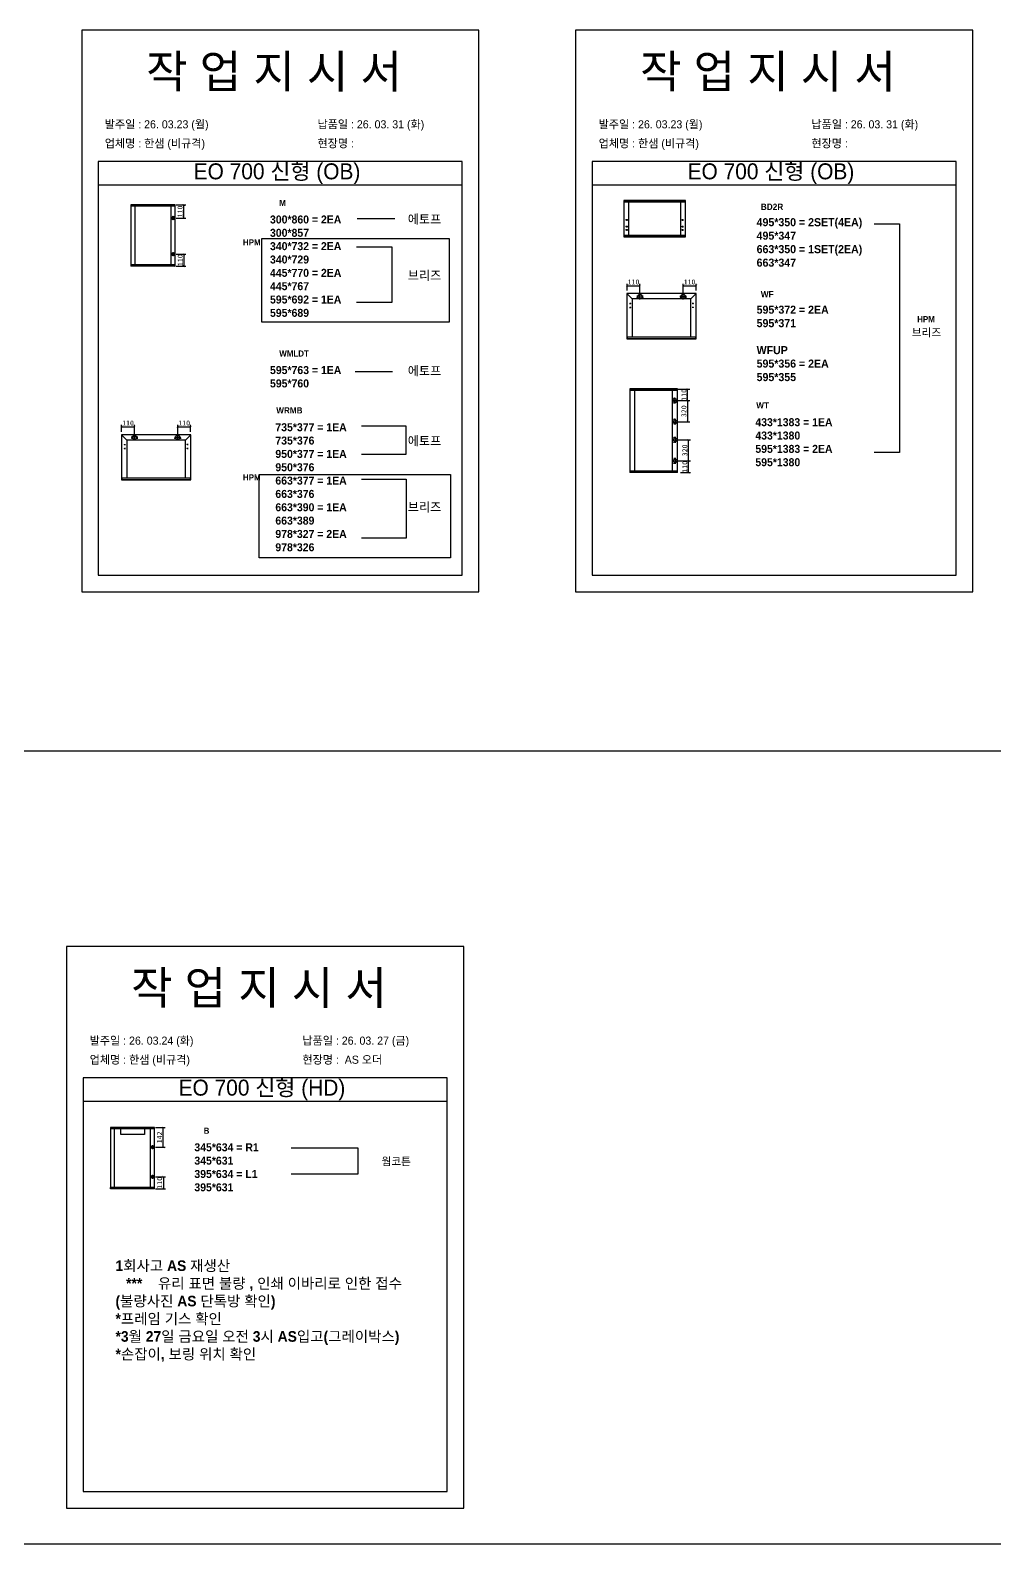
# Model space of a CAD drawing. Header units: millimetres. Extents: x -44117 to 256353, y -2095463 to 65325.
# Drawn here: x 115796 to 120606, y -813426 to -805875 of the extents above; entities that cross this region are included whole.
import ezdxf

# ---------------------------------------------------------------- set-up
doc = ezdxf.new("R2010")
doc.units = ezdxf.units.MM
doc.header["$LTSCALE"] = 10
doc.layers.add('Layer1', color=7, linetype='Continuous', lineweight=70)
doc.styles.add('MtX_Gulim', font='')
doc.styles.get('MtX_Gulim').set_extended_font_data('Gulim', bold=True)
doc.dimstyles.new('ISO-25', dxfattribs={"dimtxt": 2.5, "dimasz": 2.5, "dimexe": 1, "dimexo": 1, "dimtad": 1, "dimtxsty": 'Standard', "dimblk": 'ARCHTICK', "dimcen": 2.5, "dimadec": 0, "dimazin": 0, "dimtfac": 1, "dimtmove": 0, "dimatfit": 3, "dimfxl": 0, "dimarcsym": 0})

# ---------------------------------------------------------------- blocks, each defined once
blk = doc.blocks.new('_ArchTick')
at = {"color": 0, "linetype": 'ByBlock', "const_width": 0.15}
blk.add_lwpolyline([(-0.5, -0.5), (0.5, 0.5)], dxfattribs=at)
blk = doc.blocks.new('*D5365')
at = {"color": 0, "lineweight": -2}
for p, q in [((116523.3, -806746.1), (116571.5, -806746.1)), ((116561.5, -806811.7), (116561.5, -806746.1)), ((116523.3, -806811.7), (116571.5, -806811.7))]:
    blk.add_line(p, q, dxfattribs=at)
at = {"layer": 'Defpoints', "color": 0}
for p in [(116508.3, -806746.1), (116561.5, -806746.1), (116508.3, -806811.7)]:
    blk.add_point(p, dxfattribs=at)
at = {"color": 0, "lineweight": -2, "xscale": 10, "yscale": 10, "zscale": 10}
for p, rotation in [((116561.5, -806746.1), 90), ((116561.5, -806811.7), 270)]:
    blk.add_blockref('_ArchTick', p, dxfattribs=dict(at, rotation=rotation))
at = {"color": 0, "insert": (116542.7, -806778.9), "char_height": 25, "attachment_point": 5, "rotation": 90}
blk.add_mtext('110', dxfattribs=at)
blk = doc.blocks.new('*D5366')
at = {"color": 0, "lineweight": -2}
for p, q in [((116523.3, -806991.8), (116572.3, -806991.8)), ((116523.3, -807051.5), (116572.3, -807051.5)), ((116562.3, -806991.8), (116562.3, -807051.5))]:
    blk.add_line(p, q, dxfattribs=at)
at = {"layer": 'Defpoints', "color": 0}
for p in [(116508.3, -806991.8), (116508.3, -807051.5), (116562.3, -807051.5)]:
    blk.add_point(p, dxfattribs=at)
at = {"color": 0, "lineweight": -2, "xscale": 10, "yscale": 10, "zscale": 10}
for p, rotation in [((116562.3, -806991.8), 90), ((116562.3, -807051.5), 270)]:
    blk.add_blockref('_ArchTick', p, dxfattribs=dict(at, rotation=rotation))
at = {"color": 0, "insert": (116543.6, -807021.7), "char_height": 25, "attachment_point": 5, "rotation": 90}
blk.add_mtext('110', dxfattribs=at)
blk = doc.blocks.new('*D5367')
at = {"color": 0, "lineweight": -2}
for p, q in [((116251.2, -807877.7), (116251.2, -807843.1)), ((116251.2, -807853.1), (116315.7, -807853.1)), ((116315.7, -807890.4), (116315.7, -807843.1))]:
    blk.add_line(p, q, dxfattribs=at)
at = {"layer": 'Defpoints', "color": 0}
for p in [(116315.7, -807853.1), (116251.2, -807892.7), (116315.7, -807905.4)]:
    blk.add_point(p, dxfattribs=at)
at = {"color": 0, "lineweight": -2, "xscale": 10, "yscale": 10, "zscale": 10, "rotation": 180}
blk.add_blockref('_ArchTick', (116251.2, -807853.1), dxfattribs=at)
at = {"color": 0, "lineweight": -2, "xscale": 10, "yscale": 10, "zscale": 10}
blk.add_blockref('_ArchTick', (116315.7, -807853.1), dxfattribs=at)
at = {"color": 0, "insert": (116283.5, -807834.3), "char_height": 25, "attachment_point": 5}
blk.add_mtext('110', dxfattribs=at)
blk = doc.blocks.new('*D5368')
at = {"color": 0, "lineweight": -2}
for p, q in [((116531.3, -807890.4), (116531.3, -807843.1)), ((116531.3, -807853.1), (116595.8, -807853.1)), ((116595.8, -807877.7), (116595.8, -807843.1))]:
    blk.add_line(p, q, dxfattribs=at)
at = {"layer": 'Defpoints', "color": 0}
for p in [(116595.8, -807853.1), (116531.3, -807905.4), (116595.8, -807892.7)]:
    blk.add_point(p, dxfattribs=at)
at = {"color": 0, "lineweight": -2, "xscale": 10, "yscale": 10, "zscale": 10, "rotation": 180}
blk.add_blockref('_ArchTick', (116531.3, -807853.1), dxfattribs=at)
at = {"color": 0, "lineweight": -2, "xscale": 10, "yscale": 10, "zscale": 10}
blk.add_blockref('_ArchTick', (116595.8, -807853.1), dxfattribs=at)
at = {"color": 0, "insert": (116563.5, -807834.3), "char_height": 25, "attachment_point": 5}
blk.add_mtext('110', dxfattribs=at)
blk = doc.blocks.new('*D5369')
at = {"color": 0, "lineweight": -2}
for p, q in [((118771.9, -807173.9), (118771.9, -807139.3)), ((118771.9, -807149.3), (118836.4, -807149.3)), ((118836.4, -807186.6), (118836.4, -807139.3))]:
    blk.add_line(p, q, dxfattribs=at)
at = {"layer": 'Defpoints', "color": 0}
for p in [(118771.9, -807188.9), (118836.4, -807149.3), (118836.4, -807201.6)]:
    blk.add_point(p, dxfattribs=at)
at = {"color": 0, "lineweight": -2, "xscale": 10, "yscale": 10, "zscale": 10, "rotation": 180}
blk.add_blockref('_ArchTick', (118771.9, -807149.3), dxfattribs=at)
at = {"color": 0, "lineweight": -2, "xscale": 10, "yscale": 10, "zscale": 10}
blk.add_blockref('_ArchTick', (118836.4, -807149.3), dxfattribs=at)
at = {"color": 0, "insert": (118804.2, -807130.6), "char_height": 25, "attachment_point": 5}
blk.add_mtext('110', dxfattribs=at)
blk = doc.blocks.new('*D5370')
at = {"color": 0, "lineweight": -2}
for p, q in [((119052, -807186.6), (119052, -807139.3)), ((119052, -807149.3), (119116.5, -807149.3)), ((119116.5, -807173.9), (119116.5, -807139.3))]:
    blk.add_line(p, q, dxfattribs=at)
at = {"layer": 'Defpoints', "color": 0}
for p in [(119052, -807201.6), (119116.5, -807149.3), (119116.5, -807188.9)]:
    blk.add_point(p, dxfattribs=at)
at = {"color": 0, "lineweight": -2, "xscale": 10, "yscale": 10, "zscale": 10, "rotation": 180}
blk.add_blockref('_ArchTick', (119052, -807149.3), dxfattribs=at)
at = {"color": 0, "lineweight": -2, "xscale": 10, "yscale": 10, "zscale": 10}
blk.add_blockref('_ArchTick', (119116.5, -807149.3), dxfattribs=at)
at = {"color": 0, "insert": (119084.2, -807130.6), "char_height": 25, "attachment_point": 5}
blk.add_mtext('110', dxfattribs=at)
blk = doc.blocks.new('*D5371')
at = {"color": 0, "lineweight": -2}
for p, q in [((119026.5, -807664.8), (119084.4, -807664.8)), ((119026.5, -807722.7), (119084.4, -807722.7)), ((119074.4, -807722.7), (119074.4, -807664.8))]:
    blk.add_line(p, q, dxfattribs=at)
at = {"layer": 'Defpoints', "color": 0}
for p in [(119011.5, -807664.8), (119011.5, -807722.7), (119074.4, -807664.8)]:
    blk.add_point(p, dxfattribs=at)
at = {"color": 0, "lineweight": -2, "xscale": 10, "yscale": 10, "zscale": 10}
for p, rotation in [((119074.4, -807664.8), 90), ((119074.4, -807722.7), 270)]:
    blk.add_blockref('_ArchTick', p, dxfattribs=dict(at, rotation=rotation))
at = {"color": 0, "insert": (119055.7, -807693.7), "char_height": 25, "attachment_point": 5, "rotation": 90}
blk.add_mtext('110', dxfattribs=at)
blk = doc.blocks.new('*D5372')
at = {"color": 0, "lineweight": -2}
for p, q in [((119026.5, -808023.2), (119089, -808023.2)), ((119079, -808081.7), (119079, -808023.2)), ((119038.2, -808081.7), (119089, -808081.7))]:
    blk.add_line(p, q, dxfattribs=at)
at = {"layer": 'Defpoints', "color": 0}
for p in [(119011.5, -808023.2), (119079, -808023.2), (119023.2, -808081.7)]:
    blk.add_point(p, dxfattribs=at)
at = {"color": 0, "lineweight": -2, "xscale": 10, "yscale": 10, "zscale": 10}
for p, rotation in [((119079, -808023.2), 90), ((119079, -808081.7), 270)]:
    blk.add_blockref('_ArchTick', p, dxfattribs=dict(at, rotation=rotation))
at = {"color": 0, "insert": (119060.3, -808052.5), "char_height": 25, "attachment_point": 5, "rotation": 90}
blk.add_mtext('110', dxfattribs=at)
blk = doc.blocks.new('*D5373')
at = {"color": 0, "lineweight": -2}
for p, q in [((119026.5, -807918), (119089, -807918)), ((119079, -808023.2), (119079, -807918)), ((119026.5, -808023.2), (119089, -808023.2))]:
    blk.add_line(p, q, dxfattribs=at)
at = {"layer": 'Defpoints', "color": 0}
for p in [(119011.5, -807918), (119079, -807918), (119011.5, -808023.2)]:
    blk.add_point(p, dxfattribs=at)
at = {"color": 0, "lineweight": -2, "xscale": 10, "yscale": 10, "zscale": 10}
for p, rotation in [((119079, -807918), 90), ((119079, -808023.2), 270)]:
    blk.add_blockref('_ArchTick', p, dxfattribs=dict(at, rotation=rotation))
at = {"color": 0, "insert": (119060.3, -807970.6), "char_height": 25, "attachment_point": 5, "rotation": 90}
blk.add_mtext('320', dxfattribs=at)
blk = doc.blocks.new('*D5374')
at = {"color": 0, "lineweight": -2}
for p, q in [((119026.5, -807722.7), (119084.4, -807722.7)), ((119074.4, -807722.7), (119074.4, -807827.8)), ((119026.5, -807827.8), (119084.4, -807827.8))]:
    blk.add_line(p, q, dxfattribs=at)
at = {"layer": 'Defpoints', "color": 0}
for p in [(119011.5, -807722.7), (119011.5, -807827.8), (119074.4, -807827.8)]:
    blk.add_point(p, dxfattribs=at)
at = {"color": 0, "lineweight": -2, "xscale": 10, "yscale": 10, "zscale": 10}
for p, rotation in [((119074.4, -807722.7), 90), ((119074.4, -807827.8), 270)]:
    blk.add_blockref('_ArchTick', p, dxfattribs=dict(at, rotation=rotation))
at = {"color": 0, "insert": (119055.7, -807775.2), "char_height": 25, "attachment_point": 5, "rotation": 90}
blk.add_mtext('320', dxfattribs=at)
blk = doc.blocks.new('*D5399')
at = {"color": 0, "lineweight": -2}
for p, q in [((116421, -811349.1), (116469.2, -811349.1)), ((116459.2, -811447.3), (116459.2, -811349.1)), ((116421, -811447.3), (116469.2, -811447.3))]:
    blk.add_line(p, q, dxfattribs=at)
at = {"layer": 'Defpoints', "color": 0}
for p in [(116406, -811349.1), (116459.2, -811349.1), (116406, -811447.3)]:
    blk.add_point(p, dxfattribs=at)
at = {"color": 0, "lineweight": -2, "xscale": 10, "yscale": 10, "zscale": 10}
for p, rotation in [((116459.2, -811349.1), 90), ((116459.2, -811447.3), 270)]:
    blk.add_blockref('_ArchTick', p, dxfattribs=dict(at, rotation=rotation))
at = {"color": 0, "insert": (116440.5, -811398.2), "char_height": 25, "attachment_point": 5, "rotation": 90}
blk.add_mtext('142', dxfattribs=at)
blk = doc.blocks.new('*D5400')
at = {"color": 0, "lineweight": -2}
for p, q in [((116421, -811594.9), (116470.1, -811594.9)), ((116421, -811654.6), (116470.1, -811654.6)), ((116460.1, -811594.9), (116460.1, -811654.6))]:
    blk.add_line(p, q, dxfattribs=at)
at = {"layer": 'Defpoints', "color": 0}
for p in [(116406, -811594.9), (116406, -811654.6), (116460.1, -811654.6)]:
    blk.add_point(p, dxfattribs=at)
at = {"color": 0, "lineweight": -2, "xscale": 10, "yscale": 10, "zscale": 10}
for p, rotation in [((116460.1, -811594.9), 90), ((116460.1, -811654.6), 270)]:
    blk.add_blockref('_ArchTick', p, dxfattribs=dict(at, rotation=rotation))
at = {"color": 0, "insert": (116441.3, -811624.7), "char_height": 25, "attachment_point": 5, "rotation": 90}
blk.add_mtext('110', dxfattribs=at)

msp = doc.modelspace()

# ---------------------------------------------------------------- linework, layer by layer
for p, q in [((117950.40717, -806529.20425), (116134.90678, -806529.20425)), ((120413.58711, -806529.20425), (118598.08672, -806529.20425)), ((117950.40717, -806647.09389), (116134.90678, -806647.09389)), ((120413.58711, -806647.09389), (118598.08672, -806647.09389)), ((116297.84908, -806746.27231), (116297.84908, -807051.29064)), ((116517.76747, -806746.66729), (116297.84908, -806746.66729)), ((116517.76747, -806752.636), (116297.84908, -806752.636)), ((116517.54803, -806746.05287), (116298.06851, -806746.05287)), ((116317.37903, -806752.19712), (116317.37903, -807044.92695)), ((116498.01808, -807044.92695), (116498.01808, -806752.636)), ((116516.67028, -806752.636), (116516.67028, -806746.05287)), ((116517.76747, -807051.29064), (116517.76747, -806746.27231)), ((118755.58522, -806724.76382), (118755.58522, -806905.63575)), ((119063.94854, -806725.23025), (118755.58522, -806725.23025)), ((119063.94854, -806732.27856), (118755.58522, -806732.27856)), ((119063.68942, -806724.50469), (118755.84434, -806724.50469)), ((118756.88086, -806724.50469), (118756.88086, -806732.27856)), ((118778.90681, -806732.27856), (118778.90681, -806898.12102)), ((119040.62695, -806898.12102), (119040.62695, -806732.27856)), ((119062.6529, -806724.50469), (119062.6529, -806732.27856)), ((119063.94854, -806905.63575), (119063.94854, -806724.76382)), ((117425.66506, -806814.1517), (117614.13325, -806814.1517)), ((118774.63119, -806820.90062), (118766.07993, -806820.90062)), ((118770.35556, -806816.62499), (118770.35556, -806825.17625)), ((119044.90257, -806820.90062), (119053.45383, -806820.90062)), ((119049.1782, -806816.62499), (119049.1782, -806825.17625)), ((119063.94854, -806898.12102), (118755.58522, -806898.12102)), ((118756.88086, -806898.12102), (118756.88086, -806905.89488)), ((118774.63119, -806854.06911), (118766.07993, -806854.06911)), ((118774.63119, -806870.65336), (118766.07993, -806870.65336)), ((118770.35556, -806849.79349), (118770.35556, -806858.34474)), ((118770.35556, -806866.37773), (118770.35556, -806874.92899)), ((119044.90257, -806854.06911), (119053.45383, -806854.06911)), ((119044.90257, -806870.65336), (119053.45383, -806870.65336)), ((119049.1782, -806849.79349), (119049.1782, -806858.34474)), ((119049.1782, -806866.37773), (119049.1782, -806874.92899)), ((119062.6529, -806905.89488), (119062.6529, -806898.12102)), ((119063.94854, -806905.16932), (118755.58522, -806905.16932)), ((118755.84434, -806905.89488), (119063.68942, -806905.89488)), ((116517.76747, -807044.92695), (116297.84908, -807044.92695)), ((116517.76747, -807050.89566), (116297.84908, -807050.89566)), ((116517.54803, -807051.51008), (116298.06851, -807051.51008)), ((116298.94627, -807051.51008), (116298.94627, -807044.92695)), ((116516.67028, -807044.92695), (116516.67028, -807051.51008)), ((118771.60256, -807188.89382), (118771.60256, -807413.23415)), ((118797.94331, -807215.23457), (118771.68925, -807188.68454)), ((119116.4884, -807188.59786), (118771.89852, -807188.59786)), ((118852.56199, -807201.62025), (118820.27516, -807201.62025)), ((118823.10021, -807205.17181), (118823.10021, -807209.90723)), ((118836.41857, -807217.76367), (118836.41857, -807185.47683)), ((118849.73693, -807205.17181), (118849.73693, -807209.90723)), ((119035.82494, -807201.62025), (119068.11177, -807201.62025)), ((119038.65, -807205.17181), (119038.65, -807209.90723)), ((119051.96836, -807217.76367), (119051.96836, -807185.47683)), ((119065.28672, -807205.17181), (119065.28672, -807209.90723)), ((119090.44361, -807215.23457), (119116.69767, -807188.68454)), ((119116.78436, -807413.23415), (119116.78436, -807188.89382)), ((118784.92092, -807238.31972), (118790.84019, -807238.31972)), ((118784.92092, -807257.26139), (118790.84019, -807257.26139)), ((118787.88056, -807235.36009), (118787.88056, -807241.27936)), ((118787.88056, -807254.30175), (118787.88056, -807260.22102)), ((118797.94331, -807215.23457), (118797.94331, -807405.24313)), ((119090.44361, -807215.23457), (118797.94331, -807215.23457)), ((118825.46792, -807207.53952), (118820.73251, -807207.53952)), ((118852.10464, -807207.53952), (118847.36922, -807207.53952)), ((119041.01771, -807207.53952), (119036.2823, -807207.53952)), ((119067.65443, -807207.53952), (119062.91901, -807207.53952)), ((119090.44361, -807404.65121), (119090.44361, -807215.23457)), ((119103.46601, -807238.31972), (119097.54674, -807238.31972)), ((119103.46601, -807257.26139), (119097.54674, -807257.26139)), ((119100.50637, -807235.36009), (119100.50637, -807241.27936)), ((119100.50637, -807254.30175), (119100.50637, -807260.22102)), ((118771.60256, -807404.65121), (119116.78436, -807404.65121)), ((118771.60256, -807412.70141), (119116.4884, -807412.70141)), ((118771.89852, -807413.53011), (119116.4884, -807413.53011)), ((118773.08238, -807404.65121), (118773.08238, -807413.53011)), ((119115.30454, -807413.53011), (119115.30454, -807404.65121)), ((117415.74569, -807577.9438), (117601.73402, -807577.9438)), ((118786.24536, -807664.33878), (118786.24536, -808081.54664)), ((119023.23893, -807664.81809), (118786.24536, -807664.81809)), ((119023.23893, -807672.06104), (118786.24536, -807672.06104)), ((119022.97264, -807664.0725), (118786.51164, -807664.0725)), ((118787.57678, -807664.0725), (118787.57678, -807672.06104)), ((118809.94471, -807671.52847), (118809.94471, -808073.82439)), ((118996.9978, -807722.65518), (119026.04698, -807722.65518)), ((118999.27328, -808073.82439), (118999.27328, -807672.06104)), ((119008.85954, -807710.67235), (119004.59898, -807710.67235)), ((119008.85954, -807734.63799), (119004.59898, -807734.63799)), ((119006.72926, -807708.54207), (119006.72926, -807712.80263)), ((119006.72926, -807732.50772), (119006.72926, -807736.76827)), ((119011.52239, -807737.17977), (119011.52239, -807708.13059)), ((119021.9075, -807672.06104), (119021.9075, -807664.0725)), ((119023.23893, -808081.54664), (119023.23893, -807664.33878)), ((118996.9978, -807827.83772), (119026.04698, -807827.83772)), ((119008.85954, -807815.85489), (119004.59898, -807815.85489)), ((119008.85954, -807839.82053), (119004.59898, -807839.82053)), ((119006.72926, -807813.72461), (119006.72926, -807817.98517)), ((119006.72926, -807837.69025), (119006.72926, -807841.95081)), ((119011.52239, -807813.31313), (119011.52239, -807842.36231)), ((116250.91653, -807892.67299), (116250.91653, -808117.01331)), ((116277.25728, -807919.01374), (116251.00322, -807892.46371)), ((116595.80237, -807892.37702), (116251.21249, -807892.37702)), ((116264.23489, -807942.09889), (116270.15416, -807942.09889)), ((116264.23489, -807961.04055), (116270.15416, -807961.04055)), ((116267.19453, -807939.13925), (116267.19453, -807945.05852)), ((116267.19453, -807958.08092), (116267.19453, -807964.00019)), ((116277.25728, -807919.01374), (116277.25728, -808109.0223)), ((116569.75758, -807919.01374), (116277.25728, -807919.01374)), ((116331.87596, -807905.39942), (116299.58913, -807905.39942)), ((116304.78189, -807911.31869), (116300.04648, -807911.31869)), ((116302.41419, -807908.95098), (116302.41419, -807913.68639)), ((116315.73254, -807921.54283), (116315.73254, -807889.256)), ((116331.41861, -807911.31869), (116326.68319, -807911.31869)), ((116329.0509, -807908.95098), (116329.0509, -807913.68639)), ((116515.13891, -807905.39942), (116547.42574, -807905.39942)), ((116520.33168, -807911.31869), (116515.59627, -807911.31869)), ((116517.96397, -807908.95098), (116517.96397, -807913.68639)), ((116531.28233, -807921.54283), (116531.28233, -807889.256)), ((116546.9684, -807911.31869), (116542.23298, -807911.31869)), ((116544.60069, -807908.95098), (116544.60069, -807913.68639)), ((116569.75758, -807919.01374), (116596.01164, -807892.46371)), ((116569.75758, -808108.43037), (116569.75758, -807919.01374)), ((116582.77998, -807942.09889), (116576.86071, -807942.09889)), ((116582.77998, -807961.04055), (116576.86071, -807961.04055)), ((116579.82034, -807939.13925), (116579.82034, -807945.05852)), ((116579.82034, -807958.08092), (116579.82034, -807964.00019)), ((116596.09833, -808117.01331), (116596.09833, -807892.67299)), ((118996.9978, -807918.04772), (119026.04698, -807918.04772)), ((119008.85954, -807906.06489), (119004.59898, -807906.06489)), ((119008.85954, -807930.03053), (119004.59898, -807930.03053)), ((119006.72926, -807903.93461), (119006.72926, -807908.19517)), ((119006.72926, -807927.90025), (119006.72926, -807932.16081)), ((119011.52239, -807903.52313), (119011.52239, -807932.5723)), ((118996.9978, -808023.23025), (119026.04698, -808023.23025)), ((119008.85954, -808011.24741), (119004.59898, -808011.24741)), ((119008.85954, -808035.21305), (119004.59898, -808035.21305)), ((119006.72926, -808009.11713), (119006.72926, -808013.37769)), ((119006.72926, -808033.08278), (119006.72926, -808037.34333)), ((119011.52239, -808008.70565), (119011.52239, -808037.75483)), ((116250.91653, -808108.43037), (116596.09833, -808108.43037)), ((116252.39635, -808108.43037), (116252.39635, -808117.30928)), ((116594.61851, -808117.30928), (116594.61851, -808108.43037)), ((119023.23893, -808073.82439), (118786.24536, -808073.82439)), ((119023.23893, -808081.06734), (118786.24536, -808081.06734)), ((119022.97264, -808081.81294), (118786.51164, -808081.81294)), ((118787.57678, -808081.81294), (118787.57678, -808073.82439)), ((119021.9075, -808073.82439), (119021.9075, -808081.81294)), ((116250.91653, -808116.48058), (116595.80237, -808116.48058)), ((116251.21249, -808117.30928), (116595.80237, -808117.30928)), ((117875.17734, -811100.97189), (116059.67695, -811100.97189)), ((117875.17734, -811218.86153), (116059.67695, -811218.86153)), ((116195.6034, -811349.31486), (116195.6034, -811654.33319)), ((116415.52179, -811349.70985), (116195.6034, -811349.70985)), ((116415.52179, -811355.67855), (116195.6034, -811355.67855)), ((116415.30235, -811349.09542), (116195.82283, -811349.09542)), ((116215.13335, -811355.23967), (116215.13335, -811647.9695)), ((116395.7724, -811647.9695), (116395.7724, -811355.67855)), ((116414.4246, -811355.67855), (116414.4246, -811349.09542)), ((116415.52179, -811654.33319), (116415.52179, -811349.31486)), ((116415.52179, -811647.9695), (116195.6034, -811647.9695)), ((116415.52179, -811653.93821), (116195.6034, -811653.93821)), ((116415.30235, -811654.55263), (116195.82283, -811654.55263)), ((116196.70059, -811654.55263), (116196.70059, -811647.9695)), ((116414.4246, -811647.9695), (116414.4246, -811654.55263))]:
    msp.add_line(p, q)
at = {"color": 1}
for p, q in [((104053.93808, -809469.93767), (196323.08494, -809469.93767)), ((104053.93808, -809469.93767), (196323.08494, -809469.93767)), ((104053.93808, -813425.76203), (196323.08494, -813425.76203)), ((104053.93808, -813425.76203), (196323.08494, -813425.76203))]:
    msp.add_line(p, q, dxfattribs=at)
for points in [[(116052.38403, -808675.77444), (118032.92991, -808675.77444), (118032.92991, -805874.71669), (116052.38403, -805874.71669)], [(118515.56397, -808675.77444), (120496.10985, -808675.77444), (120496.10985, -805874.71669), (118515.56397, -805874.71669)], [(116950.7503, -806913.41904), (117885.3417, -806913.41904), (117885.3417, -807331.8928), (116950.7503, -807331.8928)], [(116937.73112, -808090.88021), (117892.47125, -808090.88021), (117892.47125, -808507.49408), (116937.73112, -808507.49408)], [(115977.15421, -813247.54208), (117957.70009, -813247.54208), (117957.70009, -810446.48433), (115977.15421, -810446.48433)]]:
    msp.add_lwpolyline(points, close=True)
for points in [[(116134.90678, -806529.20425), (116134.90678, -808593.25169), (117950.40717, -808593.25169), (117950.40717, -806529.20425)], [(118598.08672, -806529.20425), (118598.08672, -808593.25169), (120413.58711, -808593.25169), (120413.58711, -806529.20425)], [(120004.6788, -806839.79866), (120131.15087, -806839.79866), (120131.15087, -807980.52713), (120004.6788, -807980.52713)], [(117423.18522, -806955.50283), (117599.25418, -806955.50283), (117599.25418, -807233.24542), (117423.18522, -807233.24542)], [(117447.98367, -807848.24685), (117668.68983, -807848.24685), (117668.68983, -807992.07783), (117447.98367, -807992.07783)], [(117447.98367, -808113.59021), (117671.16967, -808113.59021), (117671.16967, -808408.69171), (117447.98367, -808408.69171)], [(116059.67695, -811100.97189), (116059.67695, -813165.01933), (117875.17734, -813165.01933), (117875.17734, -811100.97189)], [(116365.75963, -811349.09542), (116365.75963, -811384.75427), (116247.65549, -811384.75427), (116247.65549, -811349.09542)], [(117097.50504, -811449.90308), (117429.79688, -811449.90308), (117429.79688, -811581.17886), (117097.50504, -811581.17886)]]:
    msp.add_lwpolyline(points)
for centre, radius in [((118770.35556, -806820.90062), 2.59129), ((119049.1782, -806820.90062), 2.59129), ((118770.35556, -806854.06911), 2.59129), ((118770.35556, -806870.65336), 2.59129), ((119049.1782, -806854.06911), 2.59129), ((119049.1782, -806870.65336), 2.59129), ((118823.10021, -807207.53952), 0.94708), ((118836.41857, -807201.62025), 10.35872), ((118849.73693, -807207.53952), 0.94708), ((119038.65, -807207.53952), 0.94708), ((119051.96836, -807201.62025), 10.35872), ((119065.28672, -807207.53952), 0.94708), ((118787.88056, -807238.31972), 0.88789), ((118787.88056, -807257.26139), 0.88789), ((119100.50637, -807238.31972), 0.88789), ((119100.50637, -807257.26139), 0.88789), ((119011.52239, -807722.65518), 9.31997), ((119006.72926, -807710.67235), 0.85211), ((119006.72926, -807734.63799), 0.85211), ((119011.52239, -807827.83772), 9.31997), ((119006.72926, -807815.85489), 0.85211), ((119006.72926, -807839.82053), 0.85211), ((116267.19453, -807942.09889), 0.88789), ((116267.19453, -807961.04055), 0.88789), ((116302.41419, -807911.31869), 0.94708), ((116315.73254, -807905.39942), 10.35872), ((116329.0509, -807911.31869), 0.94708), ((116517.96397, -807911.31869), 0.94708), ((116531.28233, -807905.39942), 10.35872), ((116544.60069, -807911.31869), 0.94708), ((116579.82034, -807942.09889), 0.88789), ((116579.82034, -807961.04055), 0.88789), ((119011.52239, -807918.04772), 9.31997), ((119006.72926, -807906.06489), 0.85211), ((119006.72926, -807930.03053), 0.85211), ((119011.52239, -808023.23025), 9.31997), ((119006.72926, -808011.24741), 0.85211), ((119006.72926, -808035.21305), 0.85211)]:
    msp.add_circle(centre, radius)
for centre, radius, start, end in [((116517.54803, -806746.27231), 0.21944, 0, 90), ((118755.84434, -806724.76382), 0.25913, 90, 180), ((119063.68942, -806724.76382), 0.25913, 0, 90), ((118755.84434, -806905.63575), 0.25913, 180, 270), ((119063.68942, -806905.63575), 0.25913, 270, 0), ((116298.06851, -807051.29064), 0.21944, 180, 270), ((116517.54803, -807051.29064), 0.21944, 270, 0), ((118771.89852, -807188.89382), 0.29596, 90, 180), ((119116.4884, -807188.89382), 0.29596, 0, 90), ((118771.89852, -807413.23415), 0.29596, 180, 270), ((119116.4884, -807413.23415), 0.29596, 270, 0), ((118786.51164, -807664.33878), 0.26628, 90, 180), ((119022.97264, -807664.33878), 0.26628, 0, 90), ((116251.21249, -807892.67299), 0.29596, 90, 180), ((116595.80237, -807892.67299), 0.29596, 0, 90), ((118786.51164, -808081.54665), 0.26628, 180, 270), ((119022.97264, -808081.54665), 0.26628, 270, 0), ((116251.21249, -808117.01331), 0.29596, 180, 270), ((116595.80237, -808117.01331), 0.29596, 270, 0), ((116415.30235, -811349.31486), 0.21944, 0, 90), ((116195.82283, -811654.3332), 0.21944, 180, 270), ((116415.30235, -811654.3332), 0.21944, 270, 0)]:
    msp.add_arc(centre, radius, start, end)
at = {"layer": 'Layer1'}
for p, q in [((116508.27667, -806803.64304), (116508.27667, -806819.81828)), ((116508.27667, -806999.92603), (116508.27667, -806983.75079)), ((116406.03099, -811439.20702), (116406.03099, -811455.38227)), ((116406.03099, -811602.96859), (116406.03099, -811586.79334))]:
    msp.add_line(p, q, dxfattribs=at)
for points in [[(116516.36429, -806811.73066), (116500.18905, -806811.73066)], [(116516.36429, -806991.83841), (116500.18905, -806991.83841)], [(116414.11861, -811447.29464), (116397.94337, -811447.29464)], [(116414.11861, -811594.88096), (116397.94337, -811594.88096)]]:
    msp.add_lwpolyline(points, close=True, dxfattribs=at)
for centre in [(116508.27667, -806811.73066), (116508.27667, -806991.83841), (116406.03099, -811447.29464), (116406.03099, -811594.88096)]:
    msp.add_circle(centre, 5.39175, dxfattribs=at)

# ---------------------------------------------------------------- texts
at = {"linetype": 'Continuous', "style": 'MtX_Gulim'}
for s, height, p in [('M', 30.31593, (117037.71735, -806751.28113)), ('BD2R', 31.421769, (119439.19938, -806771.1797)), ('에토프', 44.301664, (117678.6787, -806840.09774)), ('HPM', 30.315933, (116856.46662, -806947.59485)), ('브리즈', 44.301664, (117678.6787, -807120.32017)), ('WF', 31.421769, (119439.19938, -807207.63234)), ('HPM', 30.315933, (120219.13575, -807331.22679)), ('WMLDT', 30.315933, (117037.71735, -807502.67401)), ('에토프', 44.301664, (117678.6787, -807596.45031)), ('WT', 31.09714, (119416.48506, -807761.5656)), ('WRMB', 31.09714, (117022.69903, -807786.67817)), ('에토프', 44.301664, (117678.6787, -807946.10838)), ('HPM', 30.315933, (116856.46662, -808120.56129)), ('브리즈', 44.301664, (117678.6787, -808275.9277)), ('B', 30.31593, (116660.51269, -811380.46468))]:
    msp.add_text(s, height=height, dxfattribs=at).set_placement(p)
at = {"attachment_point": 1}
for s, width, gutter_width, heights, insert, char_height in [('{\\fGulim|b0|i0|c129|p50;작 업 지 시 서}', 3898.9872873, 14.7362, [-183.72574], (116373.99474, -805997.5135), 165.0454901), ('{\\fGulim|b0|i0|c129|p50;작 업 지 시 서}', 3898.9872873, 14.7362, [-183.72574], (118837.17469, -805997.5135), 165.0454901), ('\\pt11;{\\fGulim|b0|i0|c129|p50;발주일 : 26. 03.23 (월)}', 3898.9872873, 14.7362, [40.67678], (116167.44107, -806323.73819), 40.4361451), ('{\\fGulim|b0|i0|c129|p50;납품일 : 26. 03. 31 (화)}', 3898.9872873, 14.7362, [41.36774], (117228.42184, -806323.73819), 40.4361451), ('\\pt11;{\\fGulim|b0|i0|c129|p50;발주일 : 26. 03.23 (월)}', 3898.9872873, 14.7362, [40.67678], (118630.62102, -806323.73819), 40.4361451), ('{\\fGulim|b0|i0|c129|p50;납품일 : 26. 03. 31 (화)}', 3898.9872873, 14.7362, [41.36774], (119691.60178, -806323.73819), 40.4361451), ('{\\fGulim|b0|i0|c129|p50;업체명 : 한샘 (비규격)}', 3898.9872873, 14.7362, [42.57324], (116167.44107, -806418.82347), 40.4361451), ('{\\fGulim|b0|i0|c129|p50;현장명 :  }', 3898.9872873, 14.7362, [45.12049], (117228.42184, -806418.82347), 40.4361451), ('{\\fGulim|b0|i0|c129|p50;업체명 : 한샘 (비규격)}', 3898.9872873, 14.7362, [42.57324], (118630.62102, -806418.82347), 40.4361451), ('{\\fGulim|b0|i0|c129|p50;현장명 :  }', 3898.9872873, 14.7362, [45.12049], (119691.60178, -806418.82347), 40.4361451), ('{\\fGulim|b0|i0|c129|p50;EO 700 신형 (OB)}', 1882.7812357, 7.11596, [-100.28675], (116610.70676, -806538.6315), 79.6987856), ('{\\fGulim|b0|i0|c129|p50;EO 700 신형 (OB)}', 1882.7812357, 7.11596, [-100.28675], (119073.88671, -806538.6315), 79.6987856), ('{\\f굴림|b1|i0|c129|p50;300*860 = 2EA\\P\\C1;300*857\\P\\C256;340*732 = 2EA\\P\\C1;340*729\\P\\C256;445*770 = 2EA\\P\\C1;445*767\\P\\C256;595*692 = 1EA\\P\\C1;595*689}', 12072.7918459, 155.2668, [-507.36331], (116991.52013, -806798.76173), 39.9257485), ('{\\f굴림|b1|i0|c129|p50;495*350 = 2SET(4EA)\\P\\C1;495*347\\P\\C256;663*350 = 1SET(2EA)\\P\\C1;663*347}', 12198.822037, 156.88766, [-252.46106], (119418.37621, -806812.13818), 40.342541), ('{\\f굴림|b1|i0|c129|p50;595*372 = 2EA\\P\\C1;595*371\\P\\P\\C256;WFUP\\P595*356 = 2EA\\P\\C1;595*355}', 12198.822037, 156.88766, [-377.91782], (119418.37621, -807248.59081), 40.342541), ('{\\f굴림|b1|i0|c129|p50;브리즈}', 11769.5052121, 151.36626, [-43.2475], (120192.18159, -807363.51629), 38.9227538), ('{\\f굴림|b1|i0|c129|p50;595*763 = 1EA\\P\\C1;595*760}', 12072.7918459, 155.2668, [-107.63052], (116991.52013, -807550.15461), 39.9257485), ('{\\f굴림|b1|i0|c129|p50;433*1383 = 1EA\\P\\C1;433*1380\\P\\C256;595*1383 = 2EA\\P\\C1;595*1380}', 12072.7918459, 155.2668, [-240.98041], (119412.04425, -807810.13315), 39.9257485), ('{\\f굴림|b1|i0|c129|p50;735*377 = 1EA\\P\\C1;735*376\\P\\C256;950*377 = 1EA\\P\\C1;950*376\\P\\C256;663*377 = 1EA\\P\\C1;663*376\\P\\C256;663*390 = 1EA\\P\\C1;663*389\\P\\C256;978*327 = 2EA\\P\\C1;978*326}', 12072.7918459, 155.2668, [-640.55477], (117018.25822, -807835.24572), 39.9257485), ('{\\fGulim|b0|i0|c129|p50;작 업 지 시 서}', 3898.9872873, 14.7362, [-183.72574], (116298.76492, -810569.28114), 165.0454901), ('\\pt11;{\\fGulim|b0|i0|c129|p50;발주일 : 26. 03.24 (화)}', 3898.9872873, 14.7362, [40.67678], (116092.21125, -810895.50583), 40.4361451), ('{\\fGulim|b0|i0|c129|p50;납품일 : 26. 03. 27 (금)}', 3898.9872873, 14.7362, [41.36774], (117153.19202, -810895.50583), 40.4361451), ('{\\fGulim|b0|i0|c129|p50;업체명 : 한샘 (비규격)}', 3898.9872873, 14.7362, [42.57324], (116092.21125, -810990.59111), 40.4361451), ('{\\fGulim|b0|i0|c129|p50;현장명 :  AS 오더}', 3898.9872873, 14.7362, [45.12049], (117153.19202, -810990.59111), 40.4361451), ('{\\fGulim|b0|i0|c129|p50;EO 700 신형 (HD)}', 1882.7812357, 7.11596, [-100.28675], (116535.47694, -811110.39914), 79.6987856), ('{\\f굴림|b1|i0|c129|p50;345*634 = R1\\P\\C1;345*631\\P\\C256;395*634 = L1\\P\\C1;395*631}', 12072.7918459, 155.2668, [-240.98041], (116614.31547, -811427.94528), 39.9257485), ('{\\f굴림|b1|i0|c129|p50;웜코튼}', 11769.5052121, 151.36626, [-42.01186], (117547.65882, -811499.10915), 38.9227538), ('{\\f굴림|b1|i0|c129|p50;1회사고 AS 재생산 }\\P\\pi-158.812259,l211.749679,t4;{\\f굴림|b1|i0|c129|p50;***^I유리 표면 불량 , 인쇄 이바리로 인한 접수 }\\P\\pi0,l0;{\\f굴림|b1|i0|c129|p50;(불량사진 AS 단톡방 확인)}\\P\\pi0,l0;{\\f굴림|b1|i0|c129|p50;*프레임 기스 확인}\\P\\pi0,l0;{\\f굴림|b1|i0|c129|p50;*3월 27일 금요일 오전 3시 AS입고(그레이박스)}\\P\\pi0,l0;{\\f굴림|b1|i0|c129|p50;*손잡이, 보링 위치 확인}', 16007.2753208, 205.86774, [1063.53073], (116220.89202, -812012.09497), 52.9374197)]:
    msp.add_mtext_dynamic_manual_height_columns(s, width=width, gutter_width=gutter_width, heights=heights, dxfattribs=dict(at, insert=insert, char_height=char_height))

# ---------------------------------------------------------------- dimensions: what is measured, and where the dimension line sits
for base, p1, p2, text, picture, middle in [((116561.46178, -806746.05287), (116508.27667, -806811.73066), (116508.27667, -806746.05287), '110', '*D5365', (116542.71178, -806778.89176)), ((116562.31244, -807051.51008), (116508.27667, -806991.83841), (116508.27667, -807051.51008), '110', '*D5366', (116543.56244, -807021.67425)), ((119074.44753, -807827.83772), (119011.52239, -807722.65518), (119011.52239, -807827.83772), '320', '*D5374', (119055.69753, -807775.24645)), ((119079.01899, -807918.04772), (119011.52239, -808023.23024), (119011.52239, -807918.04772), '320', '*D5373', (119060.26899, -807970.63898)), ((119079.01899, -808023.23024), (119023.16093, -808081.73494), (119011.52239, -808023.23024), '110', '*D5372', (119060.26899, -808052.48259)), ((116459.2161, -811349.09542), (116406.03099, -811447.29464), (116406.03099, -811349.09542), '142', '*D5399', (116440.4661, -811398.19503)), ((116460.06676, -811654.55263), (116406.03099, -811594.88096), (116406.03099, -811654.55263), '110', '*D5400', (116441.31676, -811624.7168))]:
    dim = msp.add_linear_dim(base=base, p1=p1, p2=p2, angle=90, text=text, dimstyle='ISO-25', override={"dimscale": 10, "dimasz": 1, "dimexo": 1.5, "dimtxsty": 'Standard'})
    dim.commit()
    dim.dimension.update_dxf_attribs({"geometry": picture, "text_midpoint": middle})
for base, p1, p2, picture, middle in [((118836.41858, -807149.31342), (118771.89852, -807188.89382), (118836.41858, -807201.62025), '*D5369', (118804.15855, -807130.56342)), ((119116.4884, -807149.31342), (119051.96835, -807201.62025), (119116.4884, -807188.89382), '*D5370', (119084.22838, -807130.56342)), ((116315.73255, -807853.09259), (116251.21249, -807892.67299), (116315.73255, -807905.39942), '*D5367', (116283.47252, -807834.34259)), ((116595.80237, -807853.09259), (116531.28232, -807905.39942), (116595.80237, -807892.67299), '*D5368', (116563.54235, -807834.34259))]:
    dim = msp.add_linear_dim(base=base, p1=p1, p2=p2, text='110', dimstyle='ISO-25', override={"dimscale": 10, "dimasz": 1, "dimexo": 1.5, "dimtxsty": 'Standard'})
    dim.commit()
    dim.dimension.update_dxf_attribs({"geometry": picture, "text_midpoint": middle})
dim = msp.add_linear_dim(base=(119074.44753, -807664.81809), p1=(119011.52239, -807722.65518), p2=(119011.52239, -807664.81809), angle=90, text='110', dimstyle='ISO-25', override={"dimscale": 10, "dimasz": 1, "dimexo": 1.5, "dimtxsty": 'Standard'})
dim.commit()
dim.dimension.update_dxf_attribs({"geometry": '*D5371', "text_midpoint": (119074.44753, -807693.73663), "dimtype": 160})

doc.saveas('drawing.dxf')
